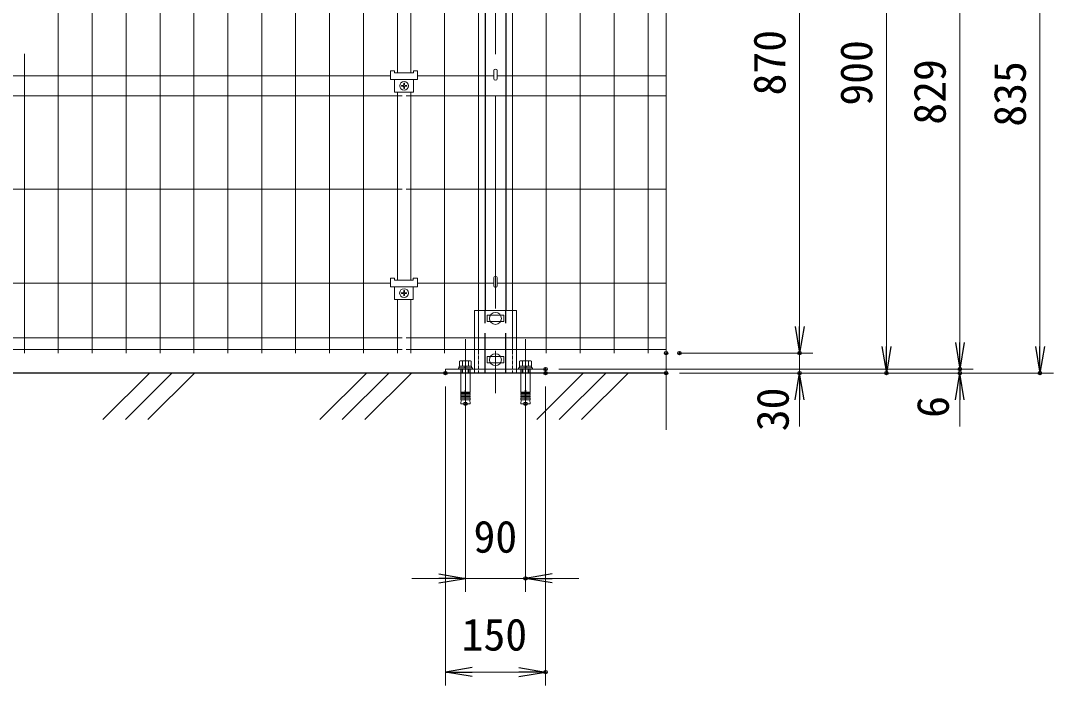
# Model space of a CAD drawing. Units: millimetres, scale not verified. Extents: x -4200 to 4200, y -2970 to 2970.
# Drawn here: x -1711 to -165, y -282 to 714 of the extents above; entities that cross this region are included whole.
import ezdxf
from ezdxf.enums import TextEntityAlignment as Align

# ---------------------------------------------------------------- set-up
doc = ezdxf.new("R2010")
doc.units = ezdxf.units.MM
doc.header["$LTSCALE"] = 10
doc.header["$PDMODE"] = 32
doc.header["$PDSIZE"] = 5
doc.linetypes.add('DASHED', pattern=[7.5, 6, -1.5])
doc.linetypes.add('USER1', pattern=[50.8, 31.75, -6.35, 6.35, -6.35])
for name, color, linetype, lineweight in [('0-0_D-STR-DIM', 7, 'Continuous', 13), ('0-1_D-STR3', 3, 'Continuous', 13), ('0-2_D-BMK', 2, 'USER1', 13), ('0-3_D-STR1', 1, 'Continuous', 25), ('0-4_LAYER03', 7, 'Continuous', 25), ('0-5_D-STR2', 7, 'Continuous', 13), ('0-6_0', 7, 'Continuous', 25), ('0-A_D-DCR-HCH', 7, 'Continuous', 13)]:
    doc.layers.add(name, color=color, linetype=linetype, lineweight=lineweight)
doc.layers.add('0-7_Defpoints', color=7, linetype='Continuous')
doc.styles.add('ＭＳ ゴシック', font='')
doc.styles.get('ＭＳ ゴシック').set_extended_font_data('MS Gothic')

# ---------------------------------------------------------------- blocks, each defined once
blk = doc.blocks.new('_Open')
at = {"layer": '0-6_0'}
blk.add_line((-10, 1.667), (0, 0), dxfattribs=at)
blk.add_lwpolyline([(-10, -1.667), (0, 0), (-10, 0)], dxfattribs=at)
blk = doc.blocks.new('ベースプレート部品\u3000正面図')
at = {"layer": '0-1_D-STR3', "linetype": 'DASHED'}
for p, q in [((8393.49, 24200.71), (8393.49, 23260.71)), ((8903.49, 24200.71), (8903.49, 23260.71)), ((8128.49, 23320.71), (8128.49, 23260.71)), ((8268.49, 23320.71), (8268.49, 23260.71)), ((8333.49, 23320.71), (8333.49, 23260.71)), ((8963.49, 23320.71), (8963.49, 23260.71)), ((9028.49, 23320.71), (9028.49, 23260.71)), ((9168.49, 23320.71), (9168.49, 23260.71))]:
    blk.add_line(p, q, dxfattribs=at)
at = {"layer": '0-1_D-STR3'}
for p, q in [((8773.41, 24128.21), (8523.37, 24128.21)), ((8523.37, 24128.21), (8523.37, 24033.21)), ((8773.37, 24128.21), (8773.37, 24033.21)), ((8963.49, 24200.71), (8963.49, 23320.71)), ((8773.37, 24033.21), (8523.41, 24033.21)), ((8773.41, 23508.21), (8523.37, 23508.21)), ((8523.37, 23508.21), (8523.37, 23413.21)), ((8773.37, 23508.21), (8773.37, 23413.21)), ((8773.37, 23413.21), (8523.41, 23413.21)), ((7898.51, 23320.71), (9398.51, 23320.71)), ((9398.51, 23320.71), (9398.51, 23260.71))]:
    blk.add_line(p, q, dxfattribs=at)
for points in [[(8963.49, 24200.71), (8333.49, 24200.71), (8333.49, 23320.71)], [(7898.51, 23320.71), (7898.51, 23260.71), (9398.51, 23260.71)]]:
    blk.add_lwpolyline(points, dxfattribs=at)

msp = doc.modelspace()

# ---------------------------------------------------------------- linework, layer by layer
at = {"layer": '0-0_D-STR-DIM'}
for p, q in [((-744.73, 1108.07), (-744.73, 100.54)), ((-544.73, 1045.81), (-544.73, 255.81)), ((-414.73, 1045.81), (-414.73, 225.81)), ((-304.73, 980.81), (-304.73, 231.81)), ((-184.73, 980.81), (-184.73, 225.81)), ((-544.73, 255.81), (-544.73, 295.81)), ((-304.73, 231.81), (-304.73, 271.81)), ((-724.73, 215.81), (-524.73, 215.81)), ((-704.73, 215.81), (-524.73, 215.81)), ((-544.73, 215.81), (-544.73, 185.81)), ((-905.2, 191.81), (-284.73, 191.81)), ((-905.2, 191.81), (-284.73, 191.81)), ((-724.73, 185.81), (-524.73, 185.81)), ((-724.73, 185.81), (-394.73, 185.81)), ((-724.73, 185.81), (-164.73, 185.81)), ((-724.73, 185.81), (-284.73, 185.81)), ((-304.73, 191.81), (-304.73, 185.81)), ((-1075.2, 165.81), (-1075.2, -282.17)), ((-925.2, 165.81), (-925.2, -282.17)), ((-544.73, 145.81), (-544.73, 105.81)), ((-304.73, 145.81), (-304.73, 105.81)), ((-1045.2, 119.81), (-1045.2, -141.93)), ((-955.2, 119.81), (-955.2, -141.93)), ((-1085.2, -121.93), (-1125.2, -121.93)), ((-1045.2, -121.93), (-955.2, -121.93)), ((-915.2, -121.93), (-875.2, -121.93)), ((-1035.2, -262.17), (-965.2, -262.17))]:
    msp.add_line(p, q, dxfattribs=at)
at = {"layer": '0-1_D-STR3'}
for p, q in [((-1157.16, 638.61), (-1157.16, 625.81)), ((-1151.16, 635.71), (-1123.16, 635.71)), ((-1123.16, 638.61), (-1123.16, 635.71)), ((-1123.16, 638.61), (-1117.16, 638.61)), ((-1117.16, 638.61), (-1117.16, 625.81)), ((-1002.8, 639.48), (-1002.8, 627.31)), ((-997.6, 639.48), (-997.6, 627.31)), ((-1157.16, 625.81), (-1117.16, 625.81)), ((-1151.16, 625.81), (-1151.16, 606.81)), ((-1137.62, 619.81), (-1137.62, 617.81)), ((-1136.62, 619.81), (-1136.62, 617.81)), ((-1123.16, 625.81), (-1123.16, 606.81)), ((-1151.16, 606.81), (-1123.16, 606.81)), ((-1140.62, 616.81), (-1138.62, 616.81)), ((-1140.62, 615.81), (-1138.62, 615.81)), ((-1137.62, 612.81), (-1137.62, 614.81)), ((-1136.62, 612.81), (-1136.62, 614.81)), ((-1133.62, 616.81), (-1135.62, 616.81)), ((-1133.62, 615.81), (-1135.62, 615.81)), ((-1157.19, 328.11), (-1151.19, 328.11)), ((-1157.19, 328.11), (-1157.19, 315.31)), ((-1151.19, 328.11), (-1151.19, 325.21)), ((-1151.19, 325.21), (-1123.19, 325.21)), ((-1123.19, 328.11), (-1117.19, 328.11)), ((-1123.19, 328.11), (-1123.19, 325.21)), ((-1117.19, 328.11), (-1117.19, 315.31)), ((-1002.8, 328.98), (-1002.8, 316.81)), ((-997.6, 328.98), (-997.6, 316.81)), ((-1157.19, 315.31), (-1117.19, 315.31)), ((-1151.19, 315.31), (-1151.19, 296.31)), ((-1137.65, 309.31), (-1137.65, 307.31)), ((-1136.65, 309.31), (-1136.65, 307.31)), ((-1123.19, 315.31), (-1123.19, 296.31)), ((-1151.19, 296.31), (-1123.19, 296.31)), ((-1140.66, 306.31), (-1138.65, 306.31)), ((-1140.66, 305.31), (-1138.65, 305.31)), ((-1137.65, 302.31), (-1137.65, 304.31)), ((-1136.65, 302.31), (-1136.65, 304.31)), ((-1133.66, 306.31), (-1135.65, 306.31)), ((-1133.66, 305.31), (-1135.65, 305.31)), ((-1054, 196.31), (-1054, 203.51)), ((-1038.28, 204.31), (-1051.9, 204.31)), ((-1049.6, 203.51), (-1049.6, 196.31)), ((-1040.8, 203.51), (-1040.8, 196.31)), ((-1036.4, 196.31), (-1036.4, 203.51)), ((-964, 196.31), (-964, 203.51)), ((-948.28, 204.31), (-961.9, 204.31)), ((-959.6, 203.51), (-959.6, 196.31)), ((-950.8, 203.51), (-950.8, 196.31)), ((-946.4, 196.31), (-946.4, 203.51)), ((-1050.2, 185.81), (-1050.2, 191.81)), ((-1049.4, 185.81), (-1049.4, 191.81)), ((-1046.45, 193.81), (-1043.95, 196.31)), ((-1041, 185.81), (-1041, 191.81)), ((-1040.2, 185.81), (-1040.2, 191.81)), ((-960.2, 185.81), (-960.2, 191.81)), ((-959.4, 185.81), (-959.4, 191.81)), ((-956.45, 193.81), (-953.95, 196.31)), ((-951, 185.81), (-951, 191.81)), ((-950.2, 185.81), (-950.2, 191.81)), ((-1045.58, 155.81), (-1052.2, 155.81)), ((-1045.58, 159.6), (-1045.58, 145.81)), ((-1044.83, 159.6), (-1044.83, 145.81)), ((-1044.83, 155.81), (-1038.2, 155.81)), ((-955.58, 155.81), (-962.2, 155.81)), ((-955.58, 159.6), (-955.58, 145.81)), ((-954.83, 159.6), (-954.83, 145.81)), ((-954.83, 155.81), (-948.2, 155.81)), ((-1045.58, 153.31), (-1052.41, 153.31)), ((-1045.58, 150.81), (-1052.2, 150.81)), ((-1045.58, 148.31), (-1052.2, 148.31)), ((-1044.83, 153.31), (-1038.2, 153.31)), ((-1044.83, 150.81), (-1038.2, 150.81)), ((-1044.83, 148.31), (-1038.2, 148.31)), ((-955.58, 153.31), (-962.41, 153.31)), ((-955.58, 150.81), (-962.2, 150.81)), ((-955.58, 148.31), (-962.2, 148.31)), ((-954.83, 153.31), (-948.2, 153.31)), ((-954.83, 150.81), (-948.2, 150.81)), ((-954.83, 148.31), (-948.2, 148.31))]:
    msp.add_line(p, q, dxfattribs=at)
for points in [[(-1157.16, 638.61), (-1151.16, 638.61), (-1151.16, 635.71)], [(-1054.4, 193.81), (-1054.4, 196.31), (-1036, 196.31), (-1036, 193.81)], [(-1044.83, 157.47), (-1038.2, 157.47), (-1038.2, 185.81), (-1052.2, 185.81), (-1052.2, 157.47), (-1045.58, 157.47)], [(-964.4, 193.81), (-964.4, 196.31), (-946, 196.31), (-946, 193.81)], [(-954.83, 157.47), (-948.2, 157.47), (-948.2, 185.81), (-962.2, 185.81), (-962.2, 157.47), (-955.58, 157.47)], [(-1051.89, 157.47), (-1052.2, 155.81), (-1052.2, 154.98), (-1045.58, 154.98)], [(-1051.89, 154.98), (-1052.2, 153.31), (-1052.2, 152.48), (-1045.58, 152.48)], [(-1038.51, 157.47), (-1038.2, 155.81), (-1038.2, 154.98), (-1044.83, 154.98)], [(-1038.51, 154.98), (-1038.2, 153.31), (-1038.2, 152.48), (-1044.83, 152.48)], [(-961.89, 157.47), (-962.2, 155.81), (-962.2, 154.98), (-955.58, 154.98)], [(-961.89, 154.98), (-962.2, 153.31), (-962.2, 152.48), (-955.58, 152.48)], [(-948.51, 157.47), (-948.2, 155.81), (-948.2, 154.98), (-954.83, 154.98)], [(-948.51, 154.98), (-948.2, 153.31), (-948.2, 152.48), (-954.83, 152.48)], [(-1051.89, 152.48), (-1052.2, 150.81), (-1052.2, 149.98), (-1045.58, 149.98)], [(-1038.51, 149.98), (-1038.2, 148.31), (-1038.2, 145.81), (-1052.2, 145.81), (-1052.2, 148.31), (-1051.89, 149.98)], [(-1038.73, 145.81), (-1038.2, 139.81), (-1052.2, 139.81), (-1051.68, 145.81)], [(-1038.2, 145.81), (-1044.89, 145.81), (-1052.2, 145.81)], [(-1038.51, 152.48), (-1038.2, 150.81), (-1038.2, 149.98), (-1044.83, 149.98)], [(-961.89, 152.48), (-962.2, 150.81), (-962.2, 149.98), (-955.58, 149.98)], [(-948.51, 149.98), (-948.2, 148.31), (-948.2, 145.81), (-962.2, 145.81), (-962.2, 148.31), (-961.89, 149.98)], [(-948.73, 145.81), (-948.2, 139.81), (-962.2, 139.81), (-961.68, 145.81)], [(-948.2, 145.81), (-954.89, 145.81), (-962.2, 145.81)], [(-948.51, 152.48), (-948.2, 150.81), (-948.2, 149.98), (-954.83, 149.98)]]:
    msp.add_lwpolyline(points, dxfattribs=at)
for points in [[(-1034.7, 193.81), (-1034.7, 191.81), (-1055.7, 191.81), (-1055.7, 193.81)], [(-944.7, 193.81), (-944.7, 191.81), (-965.7, 191.81), (-965.7, 193.81)]]:
    msp.add_lwpolyline(points, close=True, dxfattribs=at)
for centre, radius in [((-1137.12, 616.31), 6.5), ((-1137.16, 305.81), 6.5), ((-1000.2, 267.81), 9), ((-1000.2, 205.81), 9)]:
    msp.add_circle(centre, radius, dxfattribs=at)
for centre, radius, start, end in [((-1137.12, 619.81), 0.5, 0, 179.99999), ((-1000.2, 627.31), 2.6, 180, 0), ((-1140.62, 616.31), 0.5, 90.00001, 270), ((-1138.62, 617.81), 1, 270, 0.00001), ((-1138.62, 614.81), 1, 0, 90), ((-1137.12, 612.81), 0.5, 180.00002, 0.00001), ((-1135.62, 617.81), 1, 180, 270), ((-1135.62, 614.81), 1, 90, 180), ((-1133.62, 616.31), 0.5, 270.00049, 90.00046), ((-1137.16, 309.31), 0.5, 0, 179.99999), ((-1000.2, 316.81), 2.6, 180, 0), ((-1140.66, 305.81), 0.5, 90.00001, 270), ((-1138.65, 307.31), 1, 270, 0.00001), ((-1138.65, 304.31), 1, 0, 90), ((-1137.16, 302.31), 0.5, 180.00002, 0.00001), ((-1135.65, 307.31), 1, 180, 270), ((-1135.65, 304.31), 1, 90, 180), ((-1133.66, 305.81), 0.5, 270.00049, 90.00046), ((-1051.8, 200.89), 3.42, 49.96723, 130.03277), ((-1045.2, 191.81), 12.5, 69.39031, 110.60969), ((-1038.6, 200.95), 3.38, 49.3117, 130.6883), ((-961.8, 200.89), 3.42, 49.96723, 130.03277), ((-955.2, 191.81), 12.5, 69.39031, 110.60969), ((-948.6, 200.95), 3.38, 49.3117, 130.6883), ((-1045.2, 159.6), 0.375, 0, 180), ((-955.2, 159.6), 0.375, 0, 180)]:
    msp.add_arc(centre, radius, start, end, dxfattribs=at)
for centre in [(-1000.2, 639.46), (-1000.2, 328.96)]:
    msp.add_ellipse(centre, major_axis=(-2.6, 0), ratio=0.649974, start_param=3.1415927, end_param=6.2831853, dxfattribs=at)
at = {"layer": '0-2_D-BMK'}
for p, q in [((-1000.2, 1108.07), (-1000.2, 155.81)), ((-1045.2, 236.83), (-1045.2, 93.75)), ((-955.2, 236.83), (-955.2, 93.75))]:
    msp.add_line(p, q, dxfattribs=at)
at = {"layer": '0-3_D-STR1'}
for p, q in [((-1015.7, 1013.81), (-1015.7, 279.81)), ((-984.7, 1013.81), (-984.7, 279.81))]:
    msp.add_line(p, q, dxfattribs=at)
at = {"layer": '0-3_D-STR1', "linetype": 'DASHED'}
for p, q in [((-1015.7, 185.81), (-1015.7, 279.81)), ((-984.7, 185.81), (-984.7, 279.81))]:
    msp.add_line(p, q, dxfattribs=at)
at = {"layer": '0-4_LAYER03'}
msp.add_line((-744.73, 185.81), (-3273.71, 185.81), dxfattribs=at)
at = {"layer": '0-5_D-STR2'}
for p, q in [((-1654.83, 1085.81), (-1654.83, 215.81)), ((-1604.06, 1085.81), (-1604.06, 215.81)), ((-1553.29, 1085.81), (-1553.29, 215.81)), ((-1502.52, 1085.81), (-1502.52, 215.81)), ((-1451.76, 1085.81), (-1451.76, 215.81)), ((-1400.99, 1085.81), (-1400.99, 215.81)), ((-1350.22, 1085.81), (-1350.22, 215.81)), ((-1299.45, 1085.81), (-1299.45, 215.81)), ((-1248.68, 1085.81), (-1248.68, 215.81)), ((-1197.91, 1085.81), (-1197.91, 215.81)), ((-1076.37, 1085.81), (-1076.37, 215.81)), ((-1025.6, 1085.81), (-1025.6, 215.81)), ((-974.83, 1085.81), (-974.83, 215.81)), ((-924.06, 1085.81), (-924.06, 215.81)), ((-873.29, 1085.81), (-873.29, 215.81)), ((-822.52, 1085.81), (-822.52, 215.81)), ((-771.76, 1085.81), (-771.76, 215.81)), ((-1147.14, 917.31), (-1147.14, 635.71)), ((-1127.14, 917.31), (-1127.14, 635.71)), ((-1705.6, 664.4), (-1705.6, 215.81)), ((-1157.16, 631.31), (-2997.6, 631.31)), ((-1002.8, 631.31), (-1117.16, 631.31)), ((-744.73, 631.31), (-997.6, 631.31)), ((-1147.14, 606.81), (-1147.14, 325.21)), ((-1127.14, 606.81), (-1127.14, 325.21)), ((-1140.14, 601.51), (-3134.14, 601.51)), ((-744.73, 601.51), (-1134.14, 601.51)), ((-1140.14, 461.51), (-3134.14, 461.51)), ((-744.73, 461.51), (-1134.14, 461.51)), ((-1157.19, 320.81), (-2997.6, 320.81)), ((-1002.8, 320.81), (-1117.19, 320.81)), ((-744.73, 320.81), (-997.6, 320.81)), ((-1147.14, 296.31), (-1147.14, 215.81)), ((-1127.14, 296.31), (-1127.14, 215.81)), ((-1140.14, 238.83), (-3134.16, 238.83)), ((-744.73, 238.83), (-1134.16, 238.83)), ((-1140.14, 221.21), (-3134.16, 221.21)), ((-744.73, 221.21), (-1134.16, 221.21))]:
    msp.add_line(p, q, dxfattribs=at)
at = {"layer": '0-7_Defpoints'}
for p in [(-744.73, 215.81), (-724.73, 215.81), (-544.73, 215.81), (-1075.2, 185.81), (-925.2, 191.81), (-925.2, 185.81), (-744.73, 185.81), (-744.73, 185.81), (-544.73, 185.81), (-414.73, 185.81), (-304.73, 191.81), (-304.73, 185.81), (-184.73, 185.81), (-1045.2, 139.81), (-955.2, 139.81), (-955.2, -121.93), (-925.2, -262.17)]:
    msp.add_point(p, dxfattribs=at)
at = {"layer": '0-A_D-DCR-HCH'}
for p, q in [((-1588.13, 116.03), (-1518.35, 185.81)), ((-1554.46, 116.03), (-1484.68, 185.81)), ((-1520.78, 116.03), (-1451, 185.81)), ((-1263.29, 116.03), (-1193.52, 185.81)), ((-1229.62, 116.03), (-1159.84, 185.81)), ((-1195.94, 116.03), (-1126.16, 185.81)), ((-938.46, 116.03), (-868.68, 185.81)), ((-904.78, 116.03), (-835, 185.81)), ((-871.1, 116.03), (-801.33, 185.81))]:
    msp.add_line(p, q, dxfattribs=at)

# ---------------------------------------------------------------- block references
at = {"layer": '0-0_D-STR-DIM'}
for name, p, xscale, yscale in [('ベースプレート部品\u3000正面図', (-1865.05, -2140.26), 0.1, 0.1), ('_Open', (-1045.2, -121.93), 4, 4), ('_Open', (-925.2, -262.17), 4, 4)]:
    msp.add_blockref(name, p, dxfattribs=dict(at, xscale=xscale, yscale=yscale))
at = {"layer": '0-0_D-STR-DIM', "xscale": 4, "yscale": 4}
for p, rotation in [((-544.73, 215.81), 270), ((-544.73, 215.81), 270), ((-414.73, 185.81), 270), ((-304.73, 191.81), 270), ((-304.73, 191.81), 270), ((-184.73, 185.81), 270), ((-544.73, 185.81), 90), ((-304.73, 185.81), 90), ((-955.2, -121.93), 180), ((-1075.2, -262.17), 180)]:
    msp.add_blockref('_Open', p, dxfattribs=dict(at, rotation=rotation))

# ---------------------------------------------------------------- texts
at = {"layer": '0-0_D-STR-DIM', "style": 'ＭＳ ゴシック'}
for s, p in [('870', (-551.48, 601.93)), ('900', (-421.48, 586.68)), ('829', (-311.48, 558.08)), ('835', (-191.48, 555.08)), ('30', (-546.6, 98.72)), ('6', (-306.79, 118.7))]:
    msp.add_text(s, height=48.09, rotation=90, dxfattribs=at).set_placement(p, align=Align.BOTTOM_LEFT)
for s, p in [('90', (-1033.07, -97.75)), ('150', (-1050.85, -244.48))]:
    msp.add_text(s, height=48.09, dxfattribs=at).set_placement(p, align=Align.BOTTOM_LEFT)

doc.saveas('drawing.dxf')
